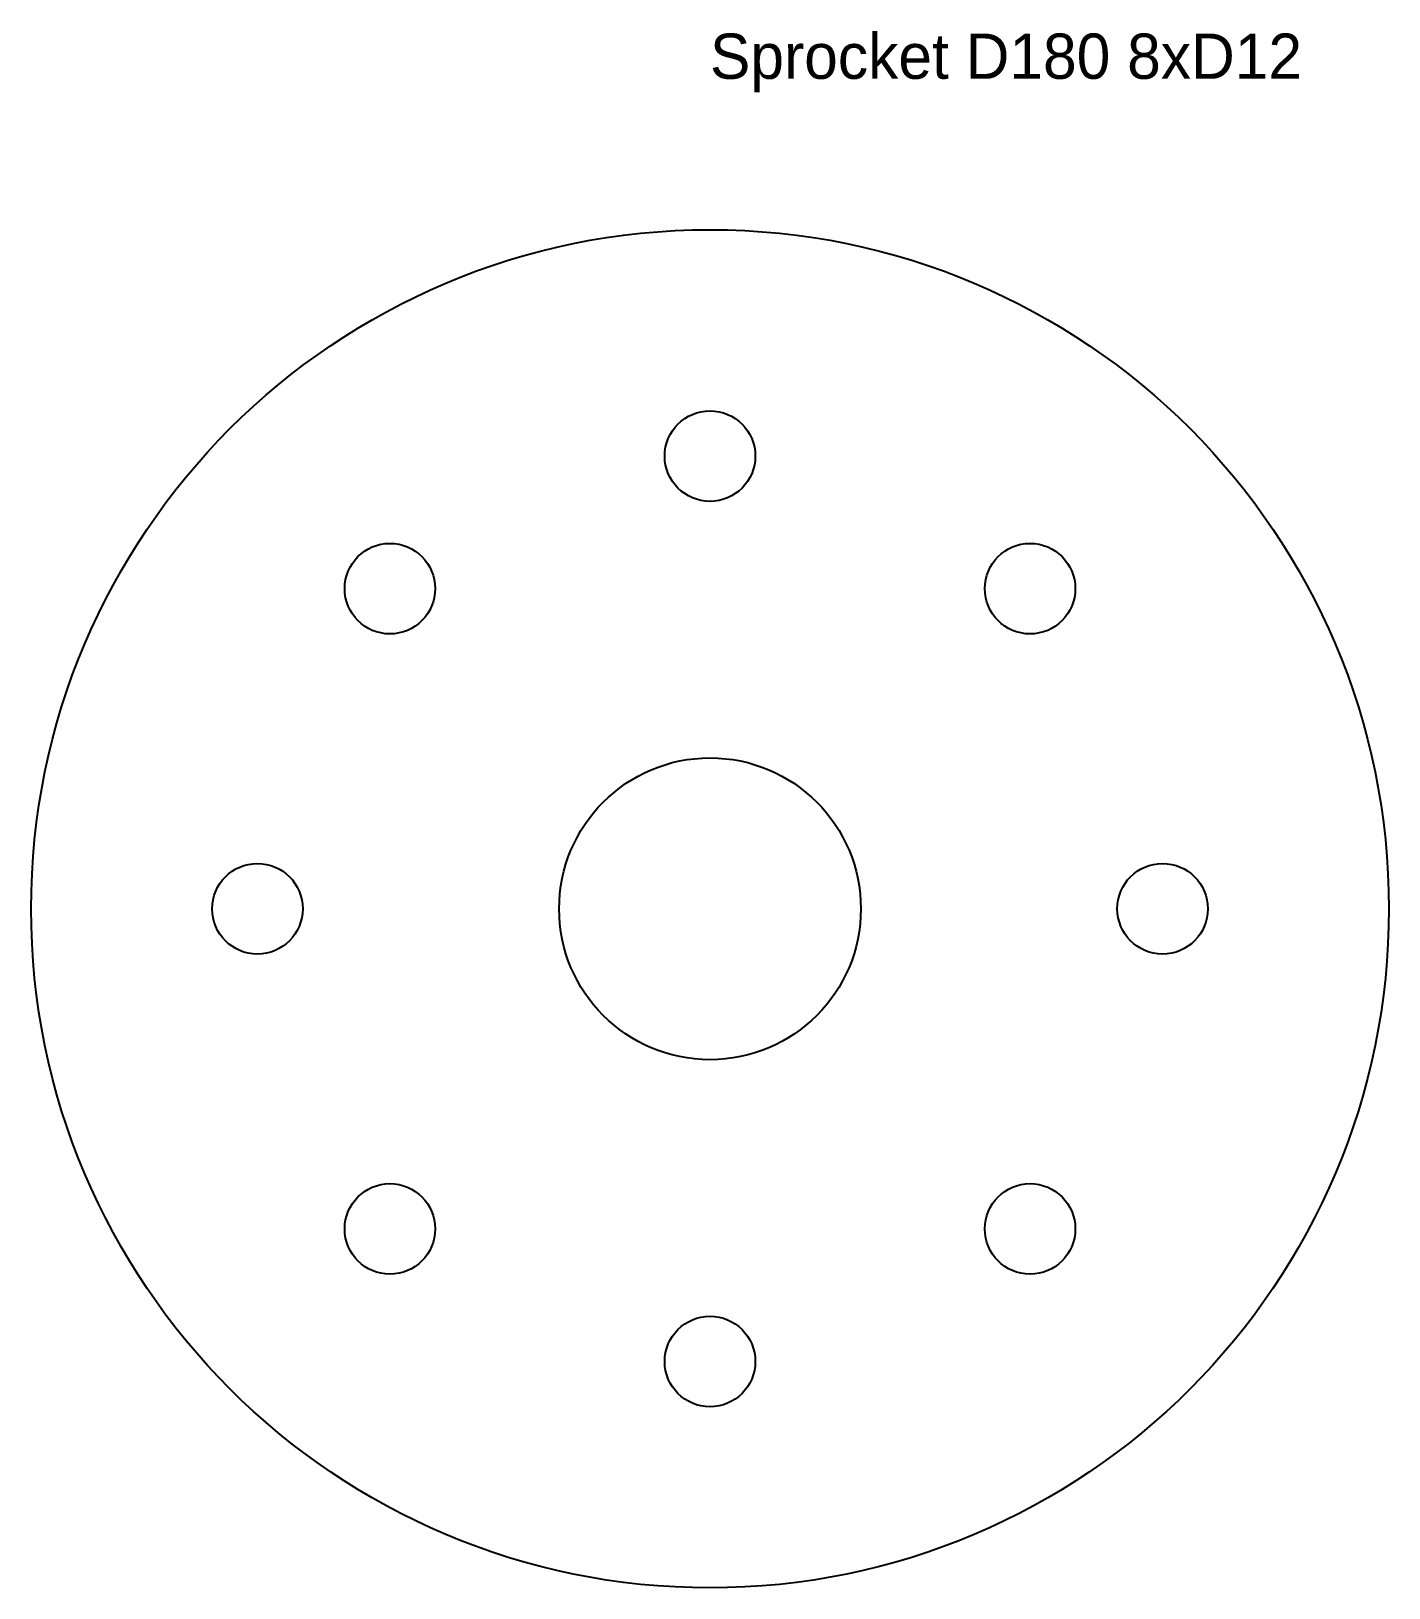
# Model space of a CAD drawing. Header units: metres. Extents: x -90 to 90, y -90 to 116.
import ezdxf

# ---------------------------------------------------------------- set-up
doc = ezdxf.new("R2010")
doc.units = ezdxf.units.M

msp = doc.modelspace()

# ---------------------------------------------------------------- linework, layer by layer
for centre, radius in [((0, 0), 90), ((0, 60), 6), ((-42.43, 42.43), 6), ((42.43, 42.43), 6), ((0, 0), 20), ((-60, 0), 6), ((60, 0), 6), ((-42.43, -42.43), 6), ((42.43, -42.43), 6), ((0, -60), 6)]:
    msp.add_circle(centre, radius)

# ---------------------------------------------------------------- texts
at = {"layer": 'TEXT'}
msp.add_text('Sprocket D180 8xD12', height=6, dxfattribs=at).set_placement((0, 110))

doc.saveas('drawing.dxf')
